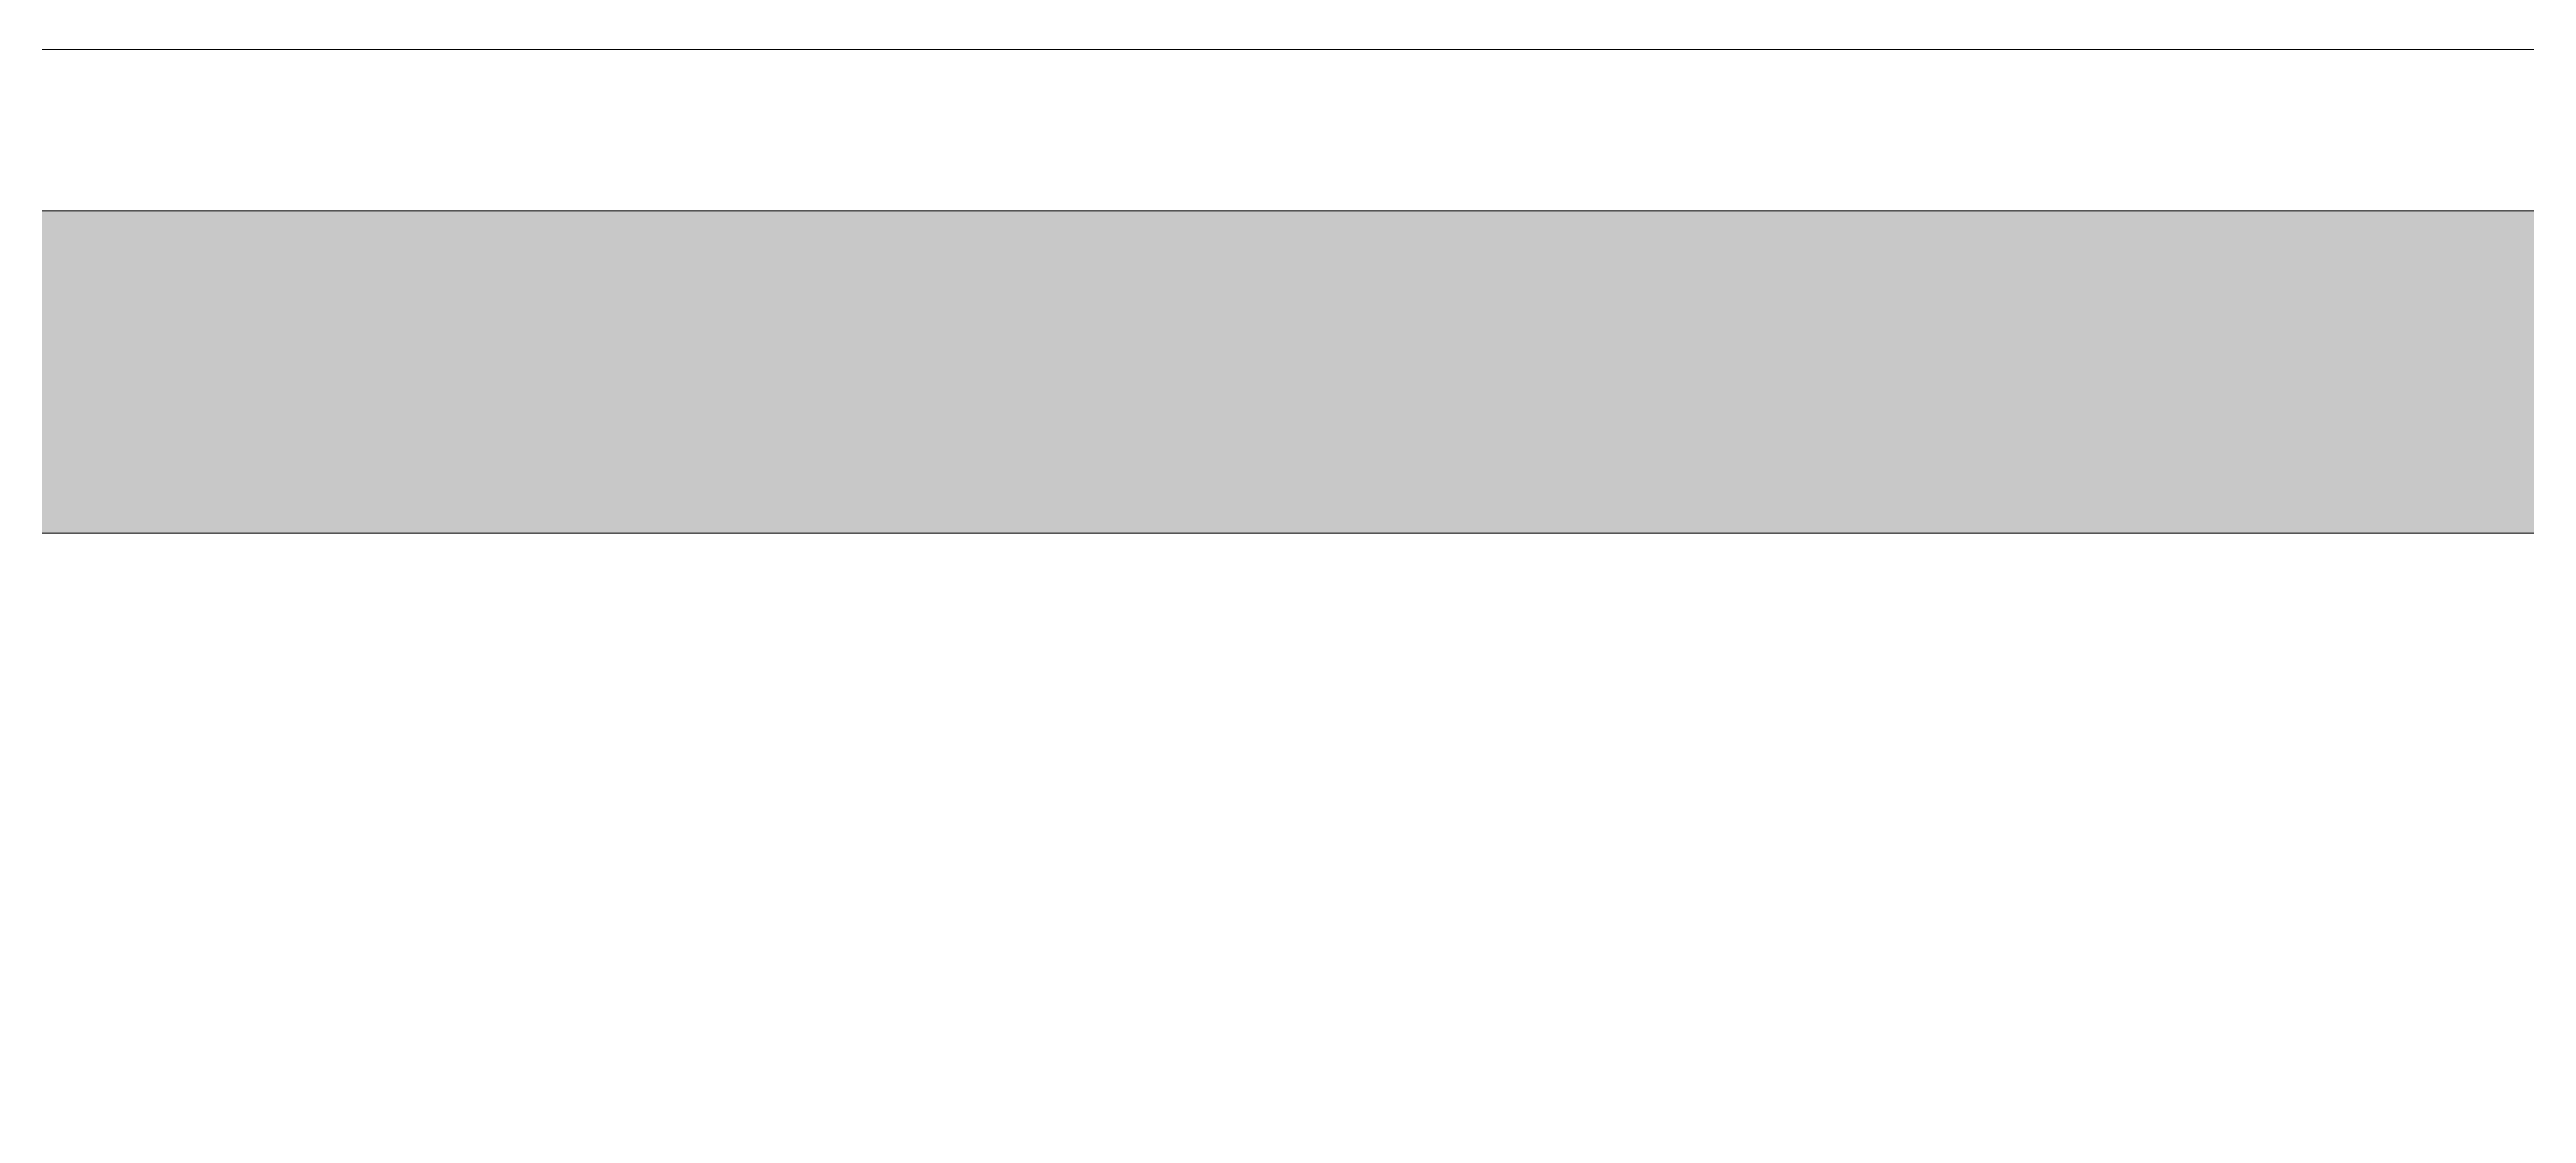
# Model space of a CAD drawing. Extents: x 1164 to 6450, y -2714 to 3958.
# Drawn here: x 6140.1 to 6263.1, y 3905.2 to 3958 of the extents above; entities that cross this region are included whole.
import ezdxf
from ezdxf.enums import TextEntityAlignment as Align

# ---------------------------------------------------------------- set-up
doc = ezdxf.new("R2010")
doc.units = 0
doc.header["$LTSCALE"] = 10
doc.layers.add('GSBWFILL', color=7, linetype='CONTINUOUS', lineweight=0)
doc.styles.add('TSText', font='txt.shx')

# ---------------------------------------------------------------- blocks, each defined once
blk = doc.blocks.new('*U560')
at = {"layer": 'GSBWFILL'}
blk.add_hatch(color=256, dxfattribs=at).paths.add_polyline_path([(-249.8400000000001, -392), (250, -392, 0.414213562373095), (292, -350), (292, 350, 0.414213562373095), (250, 392), (-250, 392, 0.414213562373095), (-292, 350), (-292, -350, 0.414213562373095), (-250, -392), (-250, -376, -0.414213562373095), (-276, -350), (-276, 350, -0.414213562373095), (-250, 376), (250, 376, -0.414213562373095), (276, 350), (276, -350, -0.414213562373095), (250, -376), (-249.8400000000001, -376)])
at = {"layer": 'GSBWFILL', "linetype": 'Continuous'}
for points in [[(-250, -400), (250, -400, 0.414213562373095), (300, -350), (300, 350, 0.414213562373095), (250, 400), (-250, 400, 0.414213562373095), (-300, 350), (-300, -350, 0.414213562373095), (-250, -400)], [(-249.8400000000001, -392), (250, -392, 0.414213562373095), (292, -350), (292, 350, 0.414213562373095), (250, 392), (-250, 392, 0.414213562373095), (-292, 350), (-292, -350, 0.414213562373095), (-250, -392), (-250, -376, -0.414213562373095), (-276, -350), (-276, 350, -0.414213562373095), (-250, 376), (250, 376, -0.414213562373095), (276, 350), (276, -350, -0.414213562373095), (250, -376), (-249.8400000000001, -376), (-249.8400000000001, -392)]]:
    blk.add_lwpolyline(points, format="xyb", close=True, dxfattribs=at)
at = {"layer": 'GSBWFILL', "color": 250, "style": 'TSText'}
for s in ['levels:GSCOLORFILL|GSBWFILL|GSOUTLINE', 'chevronShoulderRadius:300.000', 'constructPanels:900|600|450', 'panelStyle:MR-RPK-22.ssm', 'panelBorderRadius:300.000', 'chevronTipRadius:300.000', 'constructPanelMode:0', 'panelRoundCorners:0', 'panelHeightLock:1', 'panelStation:none', 'heightRounding:1', 'panelName:name', 'panelWidthLock:1', 'widthRounding:1', 'panelStandard:0', 'legendMaterial:0', 'panelMounting:0', 'panelQuantity:1', 'panelMaterial:0', 'marginAlign:9', 'panelShape:0', 'panelSizes:', 'version:2']:
    blk.add_text(s, height=0.001, dxfattribs=at).set_placement((0, 399.998), align=Align.CENTER)

msp = doc.modelspace()

# ---------------------------------------------------------------- block references
at = {"layer": 'GSBWFILL'}
msp.add_blockref('*U560', (6149.557913348799, 3558.009632321959), dxfattribs=at)

doc.saveas('drawing.dxf')
